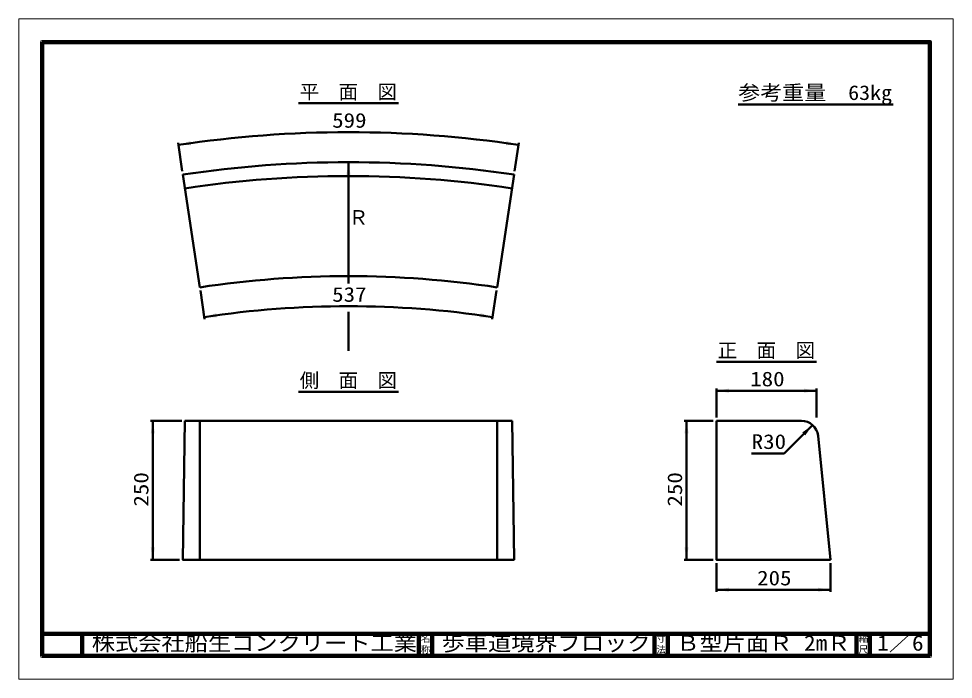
# Model space of a CAD drawing. Units: millimetres, scale not verified, with parts at other scales. Extents: x -2102 to 2102, y -1485 to 1485.
import ezdxf
from ezdxf.enums import TextEntityAlignment as Align

# ---------------------------------------------------------------- set-up
doc = ezdxf.new("R2010")
doc.units = ezdxf.units.MM
doc.header["$LTSCALE"] = 5
doc.layers.add('0-0_V-nasSTD', color=7, linetype='Continuous', lineweight=50)
doc.layers.add('0-1_0', color=7, linetype='Continuous', lineweight=50)
doc.styles.add('ＭＳ ゴシック', font='')
doc.styles.get('ＭＳ ゴシック').set_extended_font_data('MS Gothic')

msp = doc.modelspace()

# ---------------------------------------------------------------- linework, layer by layer
at = {"layer": '0-0_V-nasSTD', "lineweight": 100}
for p, q in [((-1997.5, 1380), (-1997.5, -1380)), ((-302.5, -1280), (-302.5, -1380)), ((-242.5, -1280), (-242.5, -1380)), ((757.5, -1280), (757.5, -1380)), ((817.5, -1280), (817.5, -1380)), ((1667.5, -1280), (1667.5, -1380)), ((1727.5, -1280), (1727.5, -1380)), ((-1997.5, -1380), (1997.5, -1380))]:
    msp.add_line(p, q, dxfattribs=at)
at = {"layer": '0-0_V-nasSTD'}
for p, q in [((-1385.741, 927.368), (-1366.314, 798.827)), ((148.241, 927.368), (128.814, 798.827)), ((-618.75, 840), (-618.75, 295)), ((-1364.073, 783.996), (-1287.486, 277.251)), ((126.573, 783.996), (49.986, 277.251)), ((-1285.244, 262.419), (-1265.817, 133.879)), ((47.744, 262.419), (28.317, 133.879)), ((-618.75, 167.5), (-618.75, -7.5)), ((1037.053, -177.5), (1037.053, -307.5)), ((1037.053, -187.5), (1487.053, -187.5)), ((1487.053, -177.5), (1487.053, -307.5)), ((-1509.073, -322.5), (-1369.073, -322.5)), ((-1499.073, -947.5), (-1499.073, -322.5)), ((-1354.733, -322.5), (117.233, -322.5)), ((-1287.486, -947.5), (-1287.486, -322.5)), ((49.986, -322.5), (49.986, -947.5)), ((892.053, -322.5), (1022.053, -322.5)), ((902.053, -947.5), (902.053, -322.5)), ((1419.179, -322.5), (1037.053, -322.5)), ((1342.225, -469.17), (1469.504, -341.891)), ((1493.807, -390.037), (1549.553, -947.5)), ((1195.225, -469.17), (1342.225, -469.17)), ((-1509.073, -947.5), (-1379.073, -947.5)), ((892.053, -947.5), (1022.053, -947.5)), ((1037.053, -1092.5), (1037.053, -962.5)), ((1549.553, -1092.5), (1549.553, -962.5)), ((1037.053, -1082.5), (1549.553, -1082.5))]:
    msp.add_line(p, q, dxfattribs=at)
at = {"layer": '0-0_V-nasSTD', "lineweight": 18}
for points in [[(-2102.5, -1485), (-2102.5, 1485), (2102.5, 1485), (2102.5, -1485)], [(-2002.5, -1385), (-2002.5, 1385), (2002.5, 1385), (2002.5, -1385)]]:
    msp.add_lwpolyline(points, close=True, dxfattribs=at)
at = {"layer": '0-0_V-nasSTD', "lineweight": 100}
msp.add_lwpolyline([(1997.5, -1380), (1997.5, 1380), (-1997.5, 1380)], dxfattribs=at)
at = {"layer": '0-0_V-nasSTD'}
for points in [[(-1354.733, -322.5), (-1364.073, -947.5), (126.573, -947.5), (117.233, -322.5)], [(1037.053, -322.5), (1037.053, -947.5), (1549.553, -947.5)]]:
    msp.add_lwpolyline(points, dxfattribs=at)
for centre, radius, start, end in [((-618.75, -4147.5), 5122.5, 81.40563, 98.59437), ((-618.75, -4147.5), 4987.5, 81.40563, 98.59437), ((-618.75, -4147.5), 4925, 81.40563, 98.59437), ((-618.75, -4147.5), 4475, 81.40563, 98.59437), ((-618.75, -4147.5), 4340, 81.40563, 98.59437), ((1419.179, -397.5), 75, 5.71059, 90)]:
    msp.add_arc(centre, radius, start, end, dxfattribs=at)
for points in [[(-1384.247, 917.48), (-1329.933, 934.858), (-1327.233, 916.303)], [(89.733, 916.303), (92.433, 934.858), (146.747, 917.48)], [(-628.125, 783.75), (-618.75, 840), (-609.375, 783.75)], [(-1267.311, 143.766), (-1212.981, 161.09), (-1210.299, 142.533)], [(-27.201, 142.533), (-24.519, 161.09), (29.811, 143.766)], [(1037.053, -187.5), (1093.303, -196.875), (1093.303, -178.125)], [(1430.803, -196.875), (1430.803, -178.125), (1487.053, -187.5)], [(-1508.448, -378.75), (-1499.073, -322.5), (-1489.698, -378.75)], [(892.678, -378.75), (902.053, -322.5), (911.428, -378.75)], [(1423.101, -375.037), (1436.359, -388.295), (1469.504, -341.891)], [(-1508.448, -891.25), (-1499.073, -947.5), (-1489.698, -891.25)], [(892.678, -891.25), (902.053, -947.5), (911.428, -891.25)], [(1037.053, -1082.5), (1093.303, -1091.875), (1093.303, -1073.125)], [(1493.303, -1091.875), (1493.303, -1073.125), (1549.553, -1082.5)]]:
    msp.add_solid(points, dxfattribs=at)
at = {"layer": '0-1_0'}
for p, q in [((-843.125, 1105), (-394.375, 1105)), ((1832.5, 1099.806), (1134.5, 1099.806)), ((1037.678, -57.5), (1486.428, -57.5)), ((-843.125, -192.5), (-394.375, -192.5))]:
    msp.add_line(p, q, dxfattribs=at)
at = {"layer": '0-1_0', "lineweight": 100}
for p, q in [((-1997.5, -1280), (1997.5, -1280)), ((-1817.5, -1280), (-1817.5, -1380))]:
    msp.add_line(p, q, dxfattribs=at)

# ---------------------------------------------------------------- texts
at = {"layer": '0-0_V-nasSTD', "style": 'ＭＳ ゴシック'}
for s, height, p in [('平\u3000面\u3000図', 64.15, (-838.125, 1105)), ('Ｒ', 65.98, (-618.75, 538.75)), ('正\u3000面\u3000図', 64.15, (1042.678, -57.5)), ('側\u3000面\u3000図', 64.15, (-838.125, -192.5)), ('名', 30.79, (-293.518, -1326.001)), ('寸', 30.79, (766.482, -1326.001)), ('縮', 30.79, (1676.482, -1326.001)), ('称', 30.79, (-293.524, -1375.99)), ('法', 30.79, (766.476, -1375.99)), ('尺', 30.79, (1676.476, -1375.99))]:
    msp.add_text(s, height=height, dxfattribs=at).set_placement(p, align=Align.BOTTOM_LEFT)
for s, height, width, p in [('参考重量\u300063kg', 65.98, 1.1, (1134.5, 1099.806)), ('599', 65.98, 1.15, (-692.25, 975)), ('537', 65.98, 1.15, (-692.25, 192.5)), ('180', 65.98, 1.15, (1188.553, -187.5)), ('R30', 65.98, 1.15, (1195.225, -469.17)), ('205', 65.98, 1.15, (1219.803, -1082.5)), ('株式会社船生コンクリート工業', 69.65, 1.1, (-1773.75, -1377.5)), ('歩車道境界ブロック', 69.65, 1.1, (-200, -1377.5)), ('Ｂ型片面Ｒ 2mＲ', 69.65, 1.1, (856.25, -1377.5)), ('1／6', 69.65, 1.1, (1760, -1377.418))]:
    msp.add_text(s, height=height, dxfattribs=dict(at, width=width)).set_placement(p, align=Align.BOTTOM_LEFT)
at = {"layer": '0-0_V-nasSTD', "style": 'ＭＳ ゴシック', "width": 1.15}
for p in [(-1499.073, -708.5), (902.053, -708.5)]:
    msp.add_text('250', height=65.98, rotation=90, dxfattribs=at).set_placement(p, align=Align.BOTTOM_LEFT)

doc.saveas('drawing.dxf')
